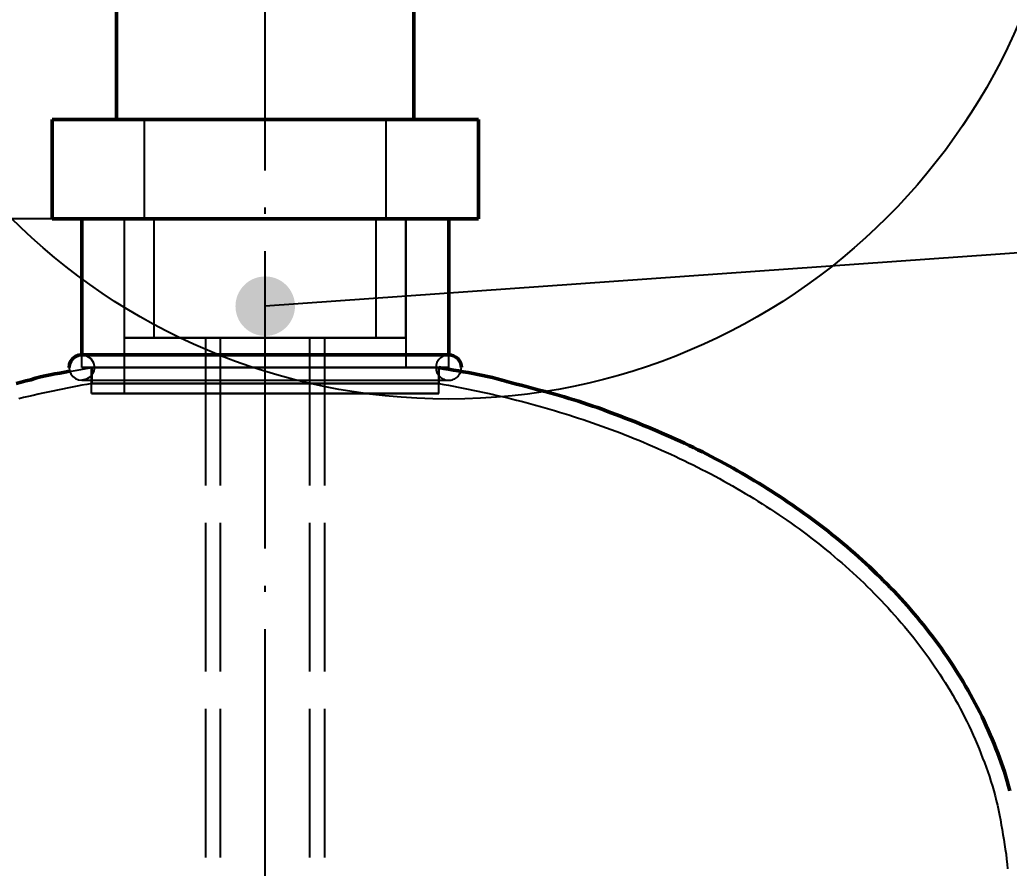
# Model space of a CAD drawing. Header units: millimetres. Extents: x 0 to 420, y 0 to 297.
# Drawn here: x 79.55 to 99.5, y 235.8 to 252.91 of the extents above; entities that cross this region are included whole.
import ezdxf

# ---------------------------------------------------------------- set-up
doc = ezdxf.new("R2010")
doc.units = ezdxf.units.MM
doc.linetypes.add('ISO02-TRAZOS', pattern=[3.75, 3, -0.75])
doc.linetypes.add('ISO04-TRAZO-PUNTO', pattern=[7.625, 6, -0.75, 0.125, -0.75])
for name, color, linetype, lineweight in [('01-VISIBLE', 7, 'CONTINUOUS', 50), ('02-OCULTA', 4, 'ISO02-TRAZOS', 25), ('03-EJE', 1, 'ISO04-TRAZO-PUNTO', 25), ('04-COTA', 3, 'CONTINUOUS', 25), ('08-FINA', 5, 'CONTINUOUS', 25)]:
    doc.layers.add(name, color=color, linetype=linetype, lineweight=lineweight)
doc.styles.add('ISO3098', font='isocpeur.ttf')
doc.dimstyles.new('FLAMA-ISO', dxfattribs={"dimtxt": 3.5, "dimasz": 3, "dimexe": 2, "dimexo": 1, "dimgap": 1, "dimtad": 1, "dimdec": 1, "dimtxsty": 'ISO3098', "dimcen": 2.5, "dimclrd": 3, "dimclre": 3, "dimclrt": 3, "dimazin": 3, "dimtfac": 1, "dimtmove": 0, "dimatfit": 3, "dimlwd": 25, "dimlwe": 25})

msp = doc.modelspace()

# ---------------------------------------------------------------- hatches: boundary and pattern name
at = {"layer": '08-FINA'}
h = msp.add_hatch(color=7, dxfattribs=at)
h.dxf.hatch_style = 1
edge = h.paths.add_edge_path()
edge.add_arc((84.5, 247.138), 0.6, 0, 360)

# ---------------------------------------------------------------- linework, layer by layer
at = {"layer": '01-VISIBLE'}
for p, q in [((81.5, 250.9), (81.5, 254.731)), ((87.5, 250.9), (87.5, 254.731)), ((80.2, 248.9), (80.2, 250.9)), ((88.8, 248.9), (88.8, 250.9)), ((80.8, 246.156), (80.8, 248.9)), ((88.2, 246.156), (88.2, 248.9))]:
    msp.add_line(p, q, dxfattribs=at)
for points in [[(80.2, 250.9), (80.3, 250.9), (80.4, 250.9), (80.5, 250.9), (80.6, 250.9), (80.7, 250.9), (80.8, 250.9), (80.9, 250.9), (81, 250.9), (81.1, 250.9), (81.2, 250.9), (81.3, 250.9), (81.4, 250.9), (81.5, 250.9), (81.6, 250.9), (81.7, 250.9), (81.8, 250.9), (81.9, 250.9), (82, 250.9), (82.1, 250.9), (82.2, 250.9), (82.3, 250.9), (82.4, 250.9), (82.5, 250.9), (82.6, 250.9), (82.7, 250.9), (82.8, 250.9), (82.9, 250.9), (83, 250.9), (83.1, 250.9), (83.2, 250.9), (83.3, 250.9), (83.4, 250.9), (83.5, 250.9), (83.6, 250.9), (83.7, 250.9), (83.8, 250.9), (83.9, 250.9), (84, 250.9), (84.1, 250.9), (84.2, 250.9), (84.3, 250.9), (84.4, 250.9), (84.5, 250.9), (84.6, 250.9), (84.7, 250.9), (84.8, 250.9), (84.9, 250.9), (85, 250.9), (85.1, 250.9), (85.2, 250.9), (85.3, 250.9), (85.4, 250.9), (85.5, 250.9), (85.6, 250.9), (85.7, 250.9), (85.8, 250.9), (85.9, 250.9), (86, 250.9), (86.1, 250.9), (86.2, 250.9), (86.3, 250.9), (86.4, 250.9), (86.5, 250.9), (86.6, 250.9), (86.7, 250.9), (86.8, 250.9), (86.9, 250.9), (87, 250.9), (87.1, 250.9), (87.2, 250.9), (87.3, 250.9), (87.4, 250.9), (87.5, 250.9), (87.6, 250.9), (87.7, 250.9), (87.8, 250.9), (87.9, 250.9), (88, 250.9), (88.1, 250.9), (88.2, 250.9), (88.3, 250.9), (88.4, 250.9), (88.5, 250.9), (88.6, 250.9), (88.7, 250.9), (88.8, 250.9)], [(80.2, 248.9), (80.3, 248.9), (80.4, 248.9), (80.5, 248.9), (80.6, 248.9), (80.7, 248.9), (80.8, 248.9), (80.9, 248.9), (81, 248.9), (81.1, 248.9), (81.2, 248.9), (81.3, 248.9), (81.4, 248.9), (81.5, 248.9), (81.6, 248.9), (81.7, 248.9), (81.8, 248.9), (81.9, 248.9), (82, 248.9), (82.1, 248.9), (82.2, 248.9), (82.3, 248.9), (82.4, 248.9), (82.5, 248.9), (82.6, 248.9), (82.7, 248.9), (82.8, 248.9), (82.9, 248.9), (83, 248.9), (83.1, 248.9), (83.2, 248.9), (83.3, 248.9), (83.4, 248.9), (83.5, 248.9), (83.6, 248.9), (83.7, 248.9), (83.8, 248.9), (83.9, 248.9), (84, 248.9), (84.1, 248.9), (84.2, 248.9), (84.3, 248.9), (84.4, 248.9), (84.5, 248.9), (84.6, 248.9), (84.7, 248.9), (84.8, 248.9), (84.9, 248.9), (85, 248.9), (85.1, 248.9), (85.2, 248.9), (85.3, 248.9), (85.4, 248.9), (85.5, 248.9), (85.6, 248.9), (85.7, 248.9), (85.8, 248.9), (85.9, 248.9), (86, 248.9), (86.1, 248.9), (86.2, 248.9), (86.3, 248.9), (86.4, 248.9), (86.5, 248.9), (86.6, 248.9), (86.7, 248.9), (86.8, 248.9), (86.9, 248.9), (87, 248.9), (87.1, 248.9), (87.2, 248.9), (87.3, 248.9), (87.4, 248.9), (87.5, 248.9), (87.6, 248.9), (87.7, 248.9), (87.8, 248.9), (87.9, 248.9), (88, 248.9), (88.1, 248.9), (88.2, 248.9), (88.3, 248.9), (88.4, 248.9), (88.5, 248.9), (88.6, 248.9), (88.7, 248.9), (88.8, 248.9)], [(80.8, 246.156), (80.734, 246.147), (80.672, 246.122), (80.619, 246.081), (80.578, 246.028), (80.553, 245.966), (80.544, 245.9)], [(80.8, 246.156), (80.8, 246.156), (80.8, 246.156), (80.8, 246.156), (80.8, 246.156), (80.8, 246.156), (80.8, 246.156)], [(88.2, 246.156), (88.1, 246.156), (88, 246.156), (87.9, 246.156), (87.8, 246.156), (87.7, 246.156), (87.6, 246.156), (87.5, 246.156), (87.4, 246.156), (87.3, 246.156), (87.2, 246.156), (87.1, 246.156), (87, 246.156), (86.9, 246.156), (86.8, 246.156), (86.7, 246.156), (86.6, 246.156), (86.5, 246.156), (86.4, 246.156), (86.3, 246.156), (86.2, 246.156), (86.1, 246.156), (86, 246.156), (85.9, 246.156), (85.8, 246.156), (85.7, 246.156), (85.6, 246.156), (85.5, 246.156), (85.4, 246.156), (85.3, 246.156), (85.2, 246.156), (85.1, 246.156), (85, 246.156), (84.9, 246.156), (84.8, 246.156), (84.7, 246.156), (84.6, 246.156), (84.5, 246.156), (84.4, 246.156), (84.3, 246.156), (84.2, 246.156), (84.1, 246.156), (84, 246.156), (83.9, 246.156), (83.8, 246.156), (83.7, 246.156), (83.6, 246.156), (83.5, 246.156), (83.4, 246.156), (83.3, 246.156), (83.2, 246.156), (83.1, 246.156), (83, 246.156), (82.9, 246.156), (82.8, 246.156), (82.7, 246.156), (82.6, 246.156), (82.5, 246.156), (82.4, 246.156), (82.3, 246.156), (82.2, 246.156), (82.1, 246.156), (82, 246.156), (81.9, 246.156), (81.8, 246.156), (81.7, 246.156), (81.6, 246.156), (81.5, 246.156), (81.4, 246.156), (81.3, 246.156), (81.2, 246.156), (81.1, 246.156), (81, 246.156), (80.9, 246.156), (80.8, 246.156)], [(88.2, 246.156), (88.2, 246.156), (88.2, 246.156), (88.2, 246.156), (88.2, 246.156), (88.2, 246.156), (88.2, 246.156)], [(99.52, 237.365), (99.493, 237.461), (99.465, 237.557), (99.436, 237.653), (99.406, 237.748), (99.374, 237.843), (99.341, 237.938), (99.308, 238.032), (99.273, 238.126), (99.237, 238.219), (99.2, 238.312), (99.162, 238.404), (99.123, 238.497), (99.082, 238.588), (99.041, 238.679), (98.999, 238.77), (98.956, 238.86), (98.911, 238.95), (98.866, 239.039), (98.82, 239.128), (98.773, 239.216), (98.725, 239.304), (98.675, 239.391), (98.625, 239.477), (98.575, 239.564), (98.523, 239.649), (98.47, 239.734), (98.417, 239.819), (98.362, 239.903), (98.307, 239.986), (98.251, 240.069), (98.194, 240.151), (98.136, 240.233), (98.077, 240.314), (98.018, 240.394), (97.958, 240.474), (97.897, 240.554), (97.836, 240.632), (97.773, 240.711), (97.71, 240.788), (97.646, 240.865), (97.582, 240.942), (97.517, 241.018), (97.451, 241.093), (97.384, 241.168), (97.317, 241.242), (97.249, 241.315), (97.181, 241.388), (97.112, 241.46), (97.042, 241.532), (96.972, 241.603), (96.901, 241.674), (96.829, 241.744), (96.757, 241.813), (96.684, 241.882), (96.611, 241.95), (96.537, 242.018), (96.463, 242.084), (96.388, 242.151), (96.313, 242.217), (96.237, 242.282), (96.16, 242.346), (96.083, 242.41), (96.006, 242.474), (95.928, 242.536), (95.85, 242.599), (95.771, 242.66), (95.692, 242.721), (95.612, 242.782), (95.532, 242.842), (95.451, 242.901), (95.37, 242.96), (95.289, 243.018), (95.207, 243.075), (95.125, 243.132), (95.042, 243.189), (94.959, 243.245), (94.876, 243.3), (94.792, 243.354), (94.708, 243.408), (94.624, 243.462), (94.539, 243.515), (94.453, 243.567), (94.368, 243.619), (94.282, 243.67), (94.196, 243.721), (94.109, 243.771), (94.022, 243.821), (93.935, 243.87), (93.848, 243.918), (93.76, 243.966), (93.672, 244.014), (93.583, 244.061), (93.495, 244.107), (93.406, 244.153), (93.317, 244.198), (93.227, 244.243), (93.137, 244.287), (93.047, 244.33), (92.957, 244.373), (92.866, 244.416), (92.775, 244.457), (92.684, 244.499), (92.593, 244.539), (92.501, 244.579), (92.409, 244.619), (92.317, 244.658), (92.225, 244.697), (92.132, 244.735), (92.04, 244.772), (91.947, 244.81), (91.854, 244.846), (91.761, 244.883), (91.667, 244.919), (91.574, 244.954), (91.48, 244.99), (91.386, 245.024), (91.292, 245.058), (91.198, 245.092), (91.104, 245.125), (91.009, 245.157), (90.914, 245.189), (90.819, 245.22), (90.724, 245.25), (90.628, 245.279), (90.532, 245.308), (90.436, 245.335), (90.34, 245.363), (90.243, 245.389), (90.147, 245.416), (90.05, 245.441), (89.953, 245.467), (89.857, 245.492), (89.76, 245.517), (89.663, 245.542), (89.566, 245.567), (89.469, 245.592), (89.372, 245.617), (89.276, 245.643), (89.179, 245.67), (89.083, 245.697), (88.986, 245.722), (88.888, 245.743), (88.79, 245.762), (88.692, 245.781), (88.594, 245.798), (88.495, 245.816), (88.396, 245.833), (88.298, 245.85), (88.199, 245.867), (88.101, 245.883), (88.002, 245.9)], [(79.48, 245.579), (79.577, 245.604), (79.674, 245.63), (79.771, 245.656), (79.868, 245.684), (79.965, 245.71), (80.062, 245.733), (80.161, 245.753), (80.259, 245.772), (80.358, 245.79), (80.457, 245.807), (80.555, 245.825)]]:
    msp.add_lwpolyline(points, dxfattribs=at)
msp.add_arc((88.2, 245.9), 0.256, 0, 90, dxfattribs=at)
at = {"layer": '02-OCULTA'}
for p, q in [((81.5, 250.9), (81.5, 262.107)), ((87.5, 250.9), (87.5, 262.107)), ((82.062, 248.9), (82.062, 250.9)), ((82.3, 250.9), (86.7, 250.9)), ((82.3, 250.9), (86.7, 250.9)), ((86.938, 248.9), (86.938, 250.9)), ((81.662, 245.376), (81.662, 248.9)), ((81.662, 246.5), (81.662, 248.9)), ((82.262, 246.5), (82.262, 248.9)), ((86.738, 246.5), (86.738, 248.9)), ((87.338, 248.9), (87.338, 245.376)), ((87.338, 246.5), (87.338, 248.9)), ((83.3, 176.02), (83.3, 246.5)), ((83.6, 176.02), (83.6, 246.5)), ((85.4, 176.02), (85.4, 246.5)), ((85.7, 176.02), (85.7, 246.5)), ((80.8, 245.9), (80.8, 246.156)), ((88.2, 245.9), (88.2, 246.156)), ((80.998, 245.376), (80.998, 245.9)), ((81, 245.9), (81, 245.576)), ((88, 245.9), (88, 245.576)), ((88.002, 245.376), (88.002, 245.9))]:
    msp.add_line(p, q, dxfattribs=at)
for points in [[(88.8, 250.9), (88.7, 250.9), (88.6, 250.9), (88.5, 250.9), (88.4, 250.9), (88.3, 250.9), (88.2, 250.9), (88.1, 250.9), (88, 250.9), (87.9, 250.9), (87.8, 250.9), (87.7, 250.9), (87.6, 250.9), (87.5, 250.9), (87.4, 250.9), (87.3, 250.9), (87.2, 250.9), (87.1, 250.9), (87, 250.9), (86.9, 250.9), (86.8, 250.9), (86.7, 250.9), (86.6, 250.9), (86.5, 250.9), (86.4, 250.9), (86.3, 250.9), (86.2, 250.9), (86.1, 250.9), (86, 250.9), (85.9, 250.9), (85.8, 250.9), (85.7, 250.9), (85.6, 250.9), (85.5, 250.9), (85.4, 250.9), (85.3, 250.9), (85.2, 250.9), (85.1, 250.9), (85, 250.9), (84.9, 250.9), (84.8, 250.9), (84.7, 250.9), (84.6, 250.9), (84.5, 250.9), (84.4, 250.9), (84.3, 250.9), (84.2, 250.9), (84.1, 250.9), (84, 250.9), (83.9, 250.9), (83.8, 250.9), (83.7, 250.9), (83.6, 250.9), (83.5, 250.9), (83.4, 250.9), (83.3, 250.9), (83.2, 250.9), (83.1, 250.9), (83, 250.9), (82.9, 250.9), (82.8, 250.9), (82.7, 250.9), (82.6, 250.9), (82.5, 250.9), (82.4, 250.9), (82.3, 250.9), (82.2, 250.9), (82.1, 250.9), (82, 250.9), (81.9, 250.9), (81.8, 250.9), (81.7, 250.9), (81.6, 250.9), (81.5, 250.9), (81.4, 250.9), (81.3, 250.9), (81.2, 250.9), (81.1, 250.9), (81, 250.9), (80.9, 250.9), (80.8, 250.9), (80.7, 250.9), (80.6, 250.9), (80.5, 250.9), (80.4, 250.9), (80.3, 250.9), (80.2, 250.9)], [(81.5, 250.9), (81.614, 250.9), (81.729, 250.9), (81.843, 250.9), (81.957, 250.9), (82.071, 250.9), (82.186, 250.9), (82.3, 250.9)], [(81.5, 250.9), (81.6, 250.9), (81.7, 250.9), (81.8, 250.9), (81.9, 250.9), (82, 250.9), (82.1, 250.9), (82.2, 250.9), (82.3, 250.9)], [(86.938, 250.9), (86.836, 250.9), (86.734, 250.9), (86.633, 250.9), (86.531, 250.9), (86.43, 250.9), (86.328, 250.9), (86.227, 250.9), (86.125, 250.9), (86.023, 250.9), (85.922, 250.9), (85.82, 250.9), (85.719, 250.9), (85.617, 250.9), (85.516, 250.9), (85.414, 250.9), (85.313, 250.9), (85.211, 250.9), (85.109, 250.9), (85.008, 250.9), (84.906, 250.9), (84.805, 250.9), (84.703, 250.9), (84.602, 250.9), (84.5, 250.9), (84.398, 250.9), (84.297, 250.9), (84.195, 250.9), (84.094, 250.9), (83.992, 250.9), (83.891, 250.9), (83.789, 250.9), (83.687, 250.9), (83.586, 250.9), (83.484, 250.9), (83.383, 250.9), (83.281, 250.9), (83.18, 250.9), (83.078, 250.9), (82.977, 250.9), (82.875, 250.9), (82.773, 250.9), (82.672, 250.9), (82.57, 250.9), (82.469, 250.9), (82.367, 250.9), (82.266, 250.9), (82.164, 250.9), (82.062, 250.9)], [(82.062, 250.9), (82.164, 250.9), (82.266, 250.9), (82.367, 250.9), (82.469, 250.9), (82.57, 250.9), (82.672, 250.9), (82.773, 250.9), (82.875, 250.9), (82.977, 250.9), (83.078, 250.9), (83.18, 250.9), (83.281, 250.9), (83.383, 250.9), (83.484, 250.9), (83.586, 250.9), (83.687, 250.9), (83.789, 250.9), (83.891, 250.9), (83.992, 250.9), (84.094, 250.9), (84.195, 250.9), (84.297, 250.9), (84.398, 250.9), (84.5, 250.9), (84.602, 250.9), (84.703, 250.9), (84.805, 250.9), (84.906, 250.9), (85.008, 250.9), (85.109, 250.9), (85.211, 250.9), (85.313, 250.9), (85.414, 250.9), (85.516, 250.9), (85.617, 250.9), (85.719, 250.9), (85.82, 250.9), (85.922, 250.9), (86.023, 250.9), (86.125, 250.9), (86.227, 250.9), (86.328, 250.9), (86.43, 250.9), (86.531, 250.9), (86.633, 250.9), (86.734, 250.9), (86.836, 250.9), (86.938, 250.9)], [(87.5, 250.9), (87.386, 250.9), (87.271, 250.9), (87.157, 250.9), (87.043, 250.9), (86.929, 250.9), (86.814, 250.9), (86.7, 250.9)], [(87.5, 250.9), (87.4, 250.9), (87.3, 250.9), (87.2, 250.9), (87.1, 250.9), (87, 250.9), (86.9, 250.9), (86.8, 250.9), (86.7, 250.9)], [(88.8, 248.9), (88.7, 248.9), (88.6, 248.9), (88.5, 248.9), (88.4, 248.9), (88.3, 248.9), (88.2, 248.9), (88.1, 248.9), (88, 248.9), (87.9, 248.9), (87.8, 248.9), (87.7, 248.9), (87.6, 248.9), (87.5, 248.9), (87.4, 248.9), (87.3, 248.9), (87.2, 248.9), (87.1, 248.9), (87, 248.9), (86.9, 248.9), (86.8, 248.9), (86.7, 248.9), (86.6, 248.9), (86.5, 248.9), (86.4, 248.9), (86.3, 248.9), (86.2, 248.9), (86.1, 248.9), (86, 248.9), (85.9, 248.9), (85.8, 248.9), (85.7, 248.9), (85.6, 248.9), (85.5, 248.9), (85.4, 248.9), (85.3, 248.9), (85.2, 248.9), (85.1, 248.9), (85, 248.9), (84.9, 248.9), (84.8, 248.9), (84.7, 248.9), (84.6, 248.9), (84.5, 248.9), (84.4, 248.9), (84.3, 248.9), (84.2, 248.9), (84.1, 248.9), (84, 248.9), (83.9, 248.9), (83.8, 248.9), (83.7, 248.9), (83.6, 248.9), (83.5, 248.9), (83.4, 248.9), (83.3, 248.9), (83.2, 248.9), (83.1, 248.9), (83, 248.9), (82.9, 248.9), (82.8, 248.9), (82.7, 248.9), (82.6, 248.9), (82.5, 248.9), (82.4, 248.9), (82.3, 248.9), (82.2, 248.9), (82.1, 248.9), (82, 248.9), (81.9, 248.9), (81.8, 248.9), (81.7, 248.9), (81.6, 248.9), (81.5, 248.9), (81.4, 248.9), (81.3, 248.9), (81.2, 248.9), (81.1, 248.9), (81, 248.9), (80.9, 248.9), (80.8, 248.9), (80.7, 248.9), (80.6, 248.9), (80.5, 248.9), (80.4, 248.9), (80.3, 248.9), (80.2, 248.9)], [(88.2, 248.9), (88.1, 248.9), (88, 248.9), (87.9, 248.9), (87.8, 248.9), (87.7, 248.9), (87.6, 248.9), (87.5, 248.9), (87.4, 248.9), (87.3, 248.9), (87.2, 248.9), (87.1, 248.9), (87, 248.9), (86.9, 248.9), (86.8, 248.9), (86.7, 248.9), (86.6, 248.9), (86.5, 248.9), (86.4, 248.9), (86.3, 248.9), (86.2, 248.9), (86.1, 248.9), (86, 248.9), (85.9, 248.9), (85.8, 248.9), (85.7, 248.9), (85.6, 248.9), (85.5, 248.9), (85.4, 248.9), (85.3, 248.9), (85.2, 248.9), (85.1, 248.9), (85, 248.9), (84.9, 248.9), (84.8, 248.9), (84.7, 248.9), (84.6, 248.9), (84.5, 248.9), (84.4, 248.9), (84.3, 248.9), (84.2, 248.9), (84.1, 248.9), (84, 248.9), (83.9, 248.9), (83.8, 248.9), (83.7, 248.9), (83.6, 248.9), (83.5, 248.9), (83.4, 248.9), (83.3, 248.9), (83.2, 248.9), (83.1, 248.9), (83, 248.9), (82.9, 248.9), (82.8, 248.9), (82.7, 248.9), (82.6, 248.9), (82.5, 248.9), (82.4, 248.9), (82.3, 248.9), (82.2, 248.9), (82.1, 248.9), (82, 248.9), (81.9, 248.9), (81.8, 248.9), (81.7, 248.9), (81.6, 248.9), (81.5, 248.9), (81.4, 248.9), (81.3, 248.9), (81.2, 248.9), (81.1, 248.9), (81, 248.9), (80.9, 248.9), (80.8, 248.9)], [(80.8, 248.9), (80.9, 248.9), (81, 248.9), (81.1, 248.9), (81.2, 248.9), (81.3, 248.9), (81.4, 248.9), (81.5, 248.9), (81.6, 248.9), (81.7, 248.9), (81.8, 248.9), (81.9, 248.9), (82, 248.9), (82.1, 248.9), (82.2, 248.9), (82.3, 248.9), (82.4, 248.9), (82.5, 248.9), (82.6, 248.9), (82.7, 248.9), (82.8, 248.9), (82.9, 248.9), (83, 248.9), (83.1, 248.9), (83.2, 248.9), (83.3, 248.9), (83.4, 248.9), (83.5, 248.9), (83.6, 248.9), (83.7, 248.9), (83.8, 248.9), (83.9, 248.9), (84, 248.9), (84.1, 248.9), (84.2, 248.9), (84.3, 248.9), (84.4, 248.9), (84.5, 248.9), (84.6, 248.9), (84.7, 248.9), (84.8, 248.9), (84.9, 248.9), (85, 248.9), (85.1, 248.9), (85.2, 248.9), (85.3, 248.9), (85.4, 248.9), (85.5, 248.9), (85.6, 248.9), (85.7, 248.9), (85.8, 248.9), (85.9, 248.9), (86, 248.9), (86.1, 248.9), (86.2, 248.9), (86.3, 248.9), (86.4, 248.9), (86.5, 248.9), (86.6, 248.9), (86.7, 248.9), (86.8, 248.9), (86.9, 248.9), (87, 248.9), (87.1, 248.9), (87.2, 248.9), (87.3, 248.9), (87.4, 248.9), (87.5, 248.9), (87.6, 248.9), (87.7, 248.9), (87.8, 248.9), (87.9, 248.9), (88, 248.9), (88.1, 248.9), (88.2, 248.9)], [(87.338, 248.9), (87.236, 248.9), (87.135, 248.9), (87.034, 248.9), (86.932, 248.9), (86.831, 248.9), (86.73, 248.9), (86.628, 248.9), (86.527, 248.9), (86.426, 248.9), (86.324, 248.9), (86.223, 248.9), (86.121, 248.9), (86.02, 248.9), (85.919, 248.9), (85.817, 248.9), (85.716, 248.9), (85.615, 248.9), (85.513, 248.9), (85.412, 248.9), (85.311, 248.9), (85.209, 248.9), (85.108, 248.9), (85.007, 248.9), (84.905, 248.9), (84.804, 248.9), (84.703, 248.9), (84.601, 248.9), (84.5, 248.9), (84.399, 248.9), (84.297, 248.9), (84.196, 248.9), (84.095, 248.9), (83.993, 248.9), (83.892, 248.9), (83.791, 248.9), (83.689, 248.9), (83.588, 248.9), (83.487, 248.9), (83.385, 248.9), (83.284, 248.9), (83.183, 248.9), (83.081, 248.9), (82.98, 248.9), (82.879, 248.9), (82.777, 248.9), (82.676, 248.9), (82.574, 248.9), (82.473, 248.9), (82.372, 248.9), (82.27, 248.9), (82.169, 248.9), (82.068, 248.9), (81.966, 248.9), (81.865, 248.9), (81.764, 248.9), (81.662, 248.9)], [(81.662, 248.9), (81.764, 248.9), (81.865, 248.9), (81.966, 248.9), (82.068, 248.9), (82.169, 248.9), (82.27, 248.9), (82.372, 248.9), (82.473, 248.9), (82.574, 248.9), (82.676, 248.9), (82.777, 248.9), (82.879, 248.9), (82.98, 248.9), (83.081, 248.9), (83.183, 248.9), (83.284, 248.9), (83.385, 248.9), (83.487, 248.9), (83.588, 248.9), (83.689, 248.9), (83.791, 248.9), (83.892, 248.9), (83.993, 248.9), (84.095, 248.9), (84.196, 248.9), (84.297, 248.9), (84.399, 248.9), (84.5, 248.9), (84.601, 248.9), (84.703, 248.9), (84.804, 248.9), (84.905, 248.9), (85.007, 248.9), (85.108, 248.9), (85.209, 248.9), (85.311, 248.9), (85.412, 248.9), (85.513, 248.9), (85.615, 248.9), (85.716, 248.9), (85.817, 248.9), (85.919, 248.9), (86.02, 248.9), (86.121, 248.9), (86.223, 248.9), (86.324, 248.9), (86.426, 248.9), (86.527, 248.9), (86.628, 248.9), (86.73, 248.9), (86.831, 248.9), (86.932, 248.9), (87.034, 248.9), (87.135, 248.9), (87.236, 248.9), (87.338, 248.9)], [(87.338, 248.9), (87.236, 248.9), (87.135, 248.9), (87.034, 248.9), (86.932, 248.9), (86.831, 248.9), (86.73, 248.9), (86.628, 248.9), (86.527, 248.9), (86.426, 248.9), (86.324, 248.9), (86.223, 248.9), (86.121, 248.9), (86.02, 248.9), (85.919, 248.9), (85.817, 248.9), (85.716, 248.9), (85.615, 248.9), (85.513, 248.9), (85.412, 248.9), (85.311, 248.9), (85.209, 248.9), (85.108, 248.9), (85.007, 248.9), (84.905, 248.9), (84.804, 248.9), (84.703, 248.9), (84.601, 248.9), (84.5, 248.9), (84.399, 248.9), (84.297, 248.9), (84.196, 248.9), (84.095, 248.9), (83.993, 248.9), (83.892, 248.9), (83.791, 248.9), (83.689, 248.9), (83.588, 248.9), (83.487, 248.9), (83.385, 248.9), (83.284, 248.9), (83.183, 248.9), (83.081, 248.9), (82.98, 248.9), (82.879, 248.9), (82.777, 248.9), (82.676, 248.9), (82.574, 248.9), (82.473, 248.9), (82.372, 248.9), (82.27, 248.9), (82.169, 248.9), (82.068, 248.9), (81.966, 248.9), (81.865, 248.9), (81.764, 248.9), (81.662, 248.9)], [(81.662, 248.9), (81.764, 248.9), (81.865, 248.9), (81.966, 248.9), (82.068, 248.9), (82.169, 248.9), (82.27, 248.9), (82.372, 248.9), (82.473, 248.9), (82.574, 248.9), (82.676, 248.9), (82.777, 248.9), (82.879, 248.9), (82.98, 248.9), (83.081, 248.9), (83.183, 248.9), (83.284, 248.9), (83.385, 248.9), (83.487, 248.9), (83.588, 248.9), (83.689, 248.9), (83.791, 248.9), (83.892, 248.9), (83.993, 248.9), (84.095, 248.9), (84.196, 248.9), (84.297, 248.9), (84.399, 248.9), (84.5, 248.9), (84.601, 248.9), (84.703, 248.9), (84.804, 248.9), (84.905, 248.9), (85.007, 248.9), (85.108, 248.9), (85.209, 248.9), (85.311, 248.9), (85.412, 248.9), (85.513, 248.9), (85.615, 248.9), (85.716, 248.9), (85.817, 248.9), (85.919, 248.9), (86.02, 248.9), (86.121, 248.9), (86.223, 248.9), (86.324, 248.9), (86.426, 248.9), (86.527, 248.9), (86.628, 248.9), (86.73, 248.9), (86.831, 248.9), (86.932, 248.9), (87.034, 248.9), (87.135, 248.9), (87.236, 248.9), (87.338, 248.9)], [(86.938, 248.9), (86.836, 248.9), (86.734, 248.9), (86.633, 248.9), (86.531, 248.9), (86.43, 248.9), (86.328, 248.9), (86.227, 248.9), (86.125, 248.9), (86.023, 248.9), (85.922, 248.9), (85.82, 248.9), (85.719, 248.9), (85.617, 248.9), (85.516, 248.9), (85.414, 248.9), (85.313, 248.9), (85.211, 248.9), (85.109, 248.9), (85.008, 248.9), (84.906, 248.9), (84.805, 248.9), (84.703, 248.9), (84.602, 248.9), (84.5, 248.9), (84.398, 248.9), (84.297, 248.9), (84.195, 248.9), (84.094, 248.9), (83.992, 248.9), (83.891, 248.9), (83.789, 248.9), (83.687, 248.9), (83.586, 248.9), (83.484, 248.9), (83.383, 248.9), (83.281, 248.9), (83.18, 248.9), (83.078, 248.9), (82.977, 248.9), (82.875, 248.9), (82.773, 248.9), (82.672, 248.9), (82.57, 248.9), (82.469, 248.9), (82.367, 248.9), (82.266, 248.9), (82.164, 248.9), (82.062, 248.9)], [(82.062, 248.9), (82.164, 248.9), (82.266, 248.9), (82.367, 248.9), (82.469, 248.9), (82.57, 248.9), (82.672, 248.9), (82.773, 248.9), (82.875, 248.9), (82.977, 248.9), (83.078, 248.9), (83.18, 248.9), (83.281, 248.9), (83.383, 248.9), (83.484, 248.9), (83.586, 248.9), (83.687, 248.9), (83.789, 248.9), (83.891, 248.9), (83.992, 248.9), (84.094, 248.9), (84.195, 248.9), (84.297, 248.9), (84.398, 248.9), (84.5, 248.9), (84.602, 248.9), (84.703, 248.9), (84.805, 248.9), (84.906, 248.9), (85.008, 248.9), (85.109, 248.9), (85.211, 248.9), (85.313, 248.9), (85.414, 248.9), (85.516, 248.9), (85.617, 248.9), (85.719, 248.9), (85.82, 248.9), (85.922, 248.9), (86.023, 248.9), (86.125, 248.9), (86.227, 248.9), (86.328, 248.9), (86.43, 248.9), (86.531, 248.9), (86.633, 248.9), (86.734, 248.9), (86.836, 248.9), (86.938, 248.9)], [(86.738, 248.9), (86.636, 248.9), (86.534, 248.9), (86.432, 248.9), (86.331, 248.9), (86.229, 248.9), (86.127, 248.9), (86.026, 248.9), (85.924, 248.9), (85.822, 248.9), (85.721, 248.9), (85.619, 248.9), (85.517, 248.9), (85.415, 248.9), (85.314, 248.9), (85.212, 248.9), (85.11, 248.9), (85.009, 248.9), (84.907, 248.9), (84.805, 248.9), (84.703, 248.9), (84.602, 248.9), (84.5, 248.9), (84.398, 248.9), (84.297, 248.9), (84.195, 248.9), (84.093, 248.9), (83.991, 248.9), (83.89, 248.9), (83.788, 248.9), (83.686, 248.9), (83.585, 248.9), (83.483, 248.9), (83.381, 248.9), (83.279, 248.9), (83.178, 248.9), (83.076, 248.9), (82.974, 248.9), (82.873, 248.9), (82.771, 248.9), (82.669, 248.9), (82.568, 248.9), (82.466, 248.9), (82.364, 248.9), (82.262, 248.9)], [(82.262, 248.9), (82.364, 248.9), (82.466, 248.9), (82.568, 248.9), (82.669, 248.9), (82.771, 248.9), (82.873, 248.9), (82.974, 248.9), (83.076, 248.9), (83.178, 248.9), (83.279, 248.9), (83.381, 248.9), (83.483, 248.9), (83.585, 248.9), (83.686, 248.9), (83.788, 248.9), (83.89, 248.9), (83.991, 248.9), (84.093, 248.9), (84.195, 248.9), (84.297, 248.9), (84.398, 248.9), (84.5, 248.9), (84.602, 248.9), (84.703, 248.9), (84.805, 248.9), (84.907, 248.9), (85.009, 248.9), (85.11, 248.9), (85.212, 248.9), (85.314, 248.9), (85.415, 248.9), (85.517, 248.9), (85.619, 248.9), (85.721, 248.9), (85.822, 248.9), (85.924, 248.9), (86.026, 248.9), (86.127, 248.9), (86.229, 248.9), (86.331, 248.9), (86.432, 248.9), (86.534, 248.9), (86.636, 248.9), (86.738, 248.9)], [(87.338, 246.5), (87.236, 246.5), (87.135, 246.5), (87.034, 246.5), (86.932, 246.5), (86.831, 246.5), (86.73, 246.5), (86.628, 246.5), (86.527, 246.5), (86.426, 246.5), (86.324, 246.5), (86.223, 246.5), (86.121, 246.5), (86.02, 246.5), (85.919, 246.5), (85.817, 246.5), (85.716, 246.5), (85.615, 246.5), (85.513, 246.5), (85.412, 246.5), (85.311, 246.5), (85.209, 246.5), (85.108, 246.5), (85.007, 246.5), (84.905, 246.5), (84.804, 246.5), (84.703, 246.5), (84.601, 246.5), (84.5, 246.5), (84.399, 246.5), (84.297, 246.5), (84.196, 246.5), (84.095, 246.5), (83.993, 246.5), (83.892, 246.5), (83.791, 246.5), (83.689, 246.5), (83.588, 246.5), (83.487, 246.5), (83.385, 246.5), (83.284, 246.5), (83.183, 246.5), (83.081, 246.5), (82.98, 246.5), (82.879, 246.5), (82.777, 246.5), (82.676, 246.5), (82.574, 246.5), (82.473, 246.5), (82.372, 246.5), (82.27, 246.5), (82.169, 246.5), (82.068, 246.5), (81.966, 246.5), (81.865, 246.5), (81.764, 246.5), (81.662, 246.5)], [(81.662, 246.5), (81.764, 246.5), (81.865, 246.5), (81.966, 246.5), (82.068, 246.5), (82.169, 246.5), (82.27, 246.5), (82.372, 246.5), (82.473, 246.5), (82.574, 246.5), (82.676, 246.5), (82.777, 246.5), (82.879, 246.5), (82.98, 246.5), (83.081, 246.5), (83.183, 246.5), (83.284, 246.5), (83.385, 246.5), (83.487, 246.5), (83.588, 246.5), (83.689, 246.5), (83.791, 246.5), (83.892, 246.5), (83.993, 246.5), (84.095, 246.5), (84.196, 246.5), (84.297, 246.5), (84.399, 246.5), (84.5, 246.5), (84.601, 246.5), (84.703, 246.5), (84.804, 246.5), (84.905, 246.5), (85.007, 246.5), (85.108, 246.5), (85.209, 246.5), (85.311, 246.5), (85.412, 246.5), (85.513, 246.5), (85.615, 246.5), (85.716, 246.5), (85.817, 246.5), (85.919, 246.5), (86.02, 246.5), (86.121, 246.5), (86.223, 246.5), (86.324, 246.5), (86.426, 246.5), (86.527, 246.5), (86.628, 246.5), (86.73, 246.5), (86.831, 246.5), (86.932, 246.5), (87.034, 246.5), (87.135, 246.5), (87.236, 246.5), (87.338, 246.5)], [(86.738, 246.5), (86.636, 246.5), (86.534, 246.5), (86.432, 246.5), (86.331, 246.5), (86.229, 246.5), (86.127, 246.5), (86.026, 246.5), (85.924, 246.5), (85.822, 246.5), (85.721, 246.5), (85.619, 246.5), (85.517, 246.5), (85.415, 246.5), (85.314, 246.5), (85.212, 246.5), (85.11, 246.5), (85.009, 246.5), (84.907, 246.5), (84.805, 246.5), (84.703, 246.5), (84.602, 246.5), (84.5, 246.5), (84.398, 246.5), (84.297, 246.5), (84.195, 246.5), (84.093, 246.5), (83.991, 246.5), (83.89, 246.5), (83.788, 246.5), (83.686, 246.5), (83.585, 246.5), (83.483, 246.5), (83.381, 246.5), (83.279, 246.5), (83.178, 246.5), (83.076, 246.5), (82.974, 246.5), (82.873, 246.5), (82.771, 246.5), (82.669, 246.5), (82.568, 246.5), (82.466, 246.5), (82.364, 246.5), (82.262, 246.5)], [(82.262, 246.5), (82.364, 246.5), (82.466, 246.5), (82.568, 246.5), (82.669, 246.5), (82.771, 246.5), (82.873, 246.5), (82.974, 246.5), (83.076, 246.5), (83.178, 246.5), (83.279, 246.5), (83.381, 246.5), (83.483, 246.5), (83.585, 246.5), (83.686, 246.5), (83.788, 246.5), (83.89, 246.5), (83.991, 246.5), (84.093, 246.5), (84.195, 246.5), (84.297, 246.5), (84.398, 246.5), (84.5, 246.5), (84.602, 246.5), (84.703, 246.5), (84.805, 246.5), (84.907, 246.5), (85.009, 246.5), (85.11, 246.5), (85.212, 246.5), (85.314, 246.5), (85.415, 246.5), (85.517, 246.5), (85.619, 246.5), (85.721, 246.5), (85.822, 246.5), (85.924, 246.5), (86.026, 246.5), (86.127, 246.5), (86.229, 246.5), (86.331, 246.5), (86.432, 246.5), (86.534, 246.5), (86.636, 246.5), (86.738, 246.5)], [(85.7, 246.5), (85.6, 246.5), (85.5, 246.5), (85.4, 246.5), (85.3, 246.5), (85.2, 246.5), (85.1, 246.5), (85, 246.5), (84.9, 246.5), (84.8, 246.5), (84.7, 246.5), (84.6, 246.5), (84.5, 246.5), (84.4, 246.5), (84.3, 246.5), (84.2, 246.5), (84.1, 246.5), (84, 246.5), (83.9, 246.5), (83.8, 246.5), (83.7, 246.5), (83.6, 246.5), (83.5, 246.5), (83.4, 246.5), (83.3, 246.5)], [(83.3, 246.5), (83.4, 246.5), (83.5, 246.5), (83.6, 246.5), (83.7, 246.5), (83.8, 246.5), (83.9, 246.5), (84, 246.5), (84.1, 246.5), (84.2, 246.5), (84.3, 246.5), (84.4, 246.5), (84.5, 246.5), (84.6, 246.5), (84.7, 246.5), (84.8, 246.5), (84.9, 246.5), (85, 246.5), (85.1, 246.5), (85.2, 246.5), (85.3, 246.5), (85.4, 246.5), (85.5, 246.5), (85.6, 246.5), (85.7, 246.5)], [(85.4, 246.5), (85.3, 246.5), (85.2, 246.5), (85.1, 246.5), (85, 246.5), (84.9, 246.5), (84.8, 246.5), (84.7, 246.5), (84.6, 246.5), (84.5, 246.5), (84.4, 246.5), (84.3, 246.5), (84.2, 246.5), (84.1, 246.5), (84, 246.5), (83.9, 246.5), (83.8, 246.5), (83.7, 246.5), (83.6, 246.5)], [(83.6, 246.5), (83.7, 246.5), (83.8, 246.5), (83.9, 246.5), (84, 246.5), (84.1, 246.5), (84.2, 246.5), (84.3, 246.5), (84.4, 246.5), (84.5, 246.5), (84.6, 246.5), (84.7, 246.5), (84.8, 246.5), (84.9, 246.5), (85, 246.5), (85.1, 246.5), (85.2, 246.5), (85.3, 246.5), (85.4, 246.5)], [(88.2, 246.156), (88.1, 246.156), (88, 246.156), (87.9, 246.156), (87.8, 246.156), (87.7, 246.156), (87.6, 246.156), (87.5, 246.156), (87.4, 246.156), (87.3, 246.156), (87.2, 246.156), (87.1, 246.156), (87, 246.156), (86.9, 246.156), (86.8, 246.156), (86.7, 246.156), (86.6, 246.156), (86.5, 246.156), (86.4, 246.156), (86.3, 246.156), (86.2, 246.156), (86.1, 246.156), (86, 246.156), (85.9, 246.156), (85.8, 246.156), (85.7, 246.156), (85.6, 246.156), (85.5, 246.156), (85.4, 246.156), (85.3, 246.156), (85.2, 246.156), (85.1, 246.156), (85, 246.156), (84.9, 246.156), (84.8, 246.156), (84.7, 246.156), (84.6, 246.156), (84.5, 246.156), (84.4, 246.156), (84.3, 246.156), (84.2, 246.156), (84.1, 246.156), (84, 246.156), (83.9, 246.156), (83.8, 246.156), (83.7, 246.156), (83.6, 246.156), (83.5, 246.156), (83.4, 246.156), (83.3, 246.156), (83.2, 246.156), (83.1, 246.156), (83, 246.156), (82.9, 246.156), (82.8, 246.156), (82.7, 246.156), (82.6, 246.156), (82.5, 246.156), (82.4, 246.156), (82.3, 246.156), (82.2, 246.156), (82.1, 246.156), (82, 246.156), (81.9, 246.156), (81.8, 246.156), (81.7, 246.156), (81.6, 246.156), (81.5, 246.156), (81.4, 246.156), (81.3, 246.156), (81.2, 246.156), (81.1, 246.156), (81, 246.156), (80.9, 246.156), (80.8, 246.156)], [(80.8, 246.156), (80.898, 246.137), (80.981, 246.081), (81.037, 245.998), (81.056, 245.9), (81.037, 245.802), (80.981, 245.719), (80.898, 245.664), (80.8, 245.644)], [(80.544, 245.9), (80.553, 245.834), (80.578, 245.772), (80.619, 245.719), (80.672, 245.678), (80.734, 245.653), (80.8, 245.644)], [(80.555, 245.825), (80.629, 245.837), (80.704, 245.85), (80.778, 245.863), (80.852, 245.875), (80.926, 245.888), (81, 245.9)], [(88.2, 245.9), (88.1, 245.9), (88, 245.9), (87.9, 245.9), (87.8, 245.9), (87.7, 245.9), (87.6, 245.9), (87.5, 245.9), (87.4, 245.9), (87.3, 245.9), (87.2, 245.9), (87.1, 245.9), (87, 245.9), (86.9, 245.9), (86.8, 245.9), (86.7, 245.9), (86.6, 245.9), (86.5, 245.9), (86.4, 245.9), (86.3, 245.9), (86.2, 245.9), (86.1, 245.9), (86, 245.9), (85.9, 245.9), (85.8, 245.9), (85.7, 245.9), (85.6, 245.9), (85.5, 245.9), (85.4, 245.9), (85.3, 245.9), (85.2, 245.9), (85.1, 245.9), (85, 245.9), (84.9, 245.9), (84.8, 245.9), (84.7, 245.9), (84.6, 245.9), (84.5, 245.9), (84.4, 245.9), (84.3, 245.9), (84.2, 245.9), (84.1, 245.9), (84, 245.9), (83.9, 245.9), (83.8, 245.9), (83.7, 245.9), (83.6, 245.9), (83.5, 245.9), (83.4, 245.9), (83.3, 245.9), (83.2, 245.9), (83.1, 245.9), (83, 245.9), (82.9, 245.9), (82.8, 245.9), (82.7, 245.9), (82.6, 245.9), (82.5, 245.9), (82.4, 245.9), (82.3, 245.9), (82.2, 245.9), (82.1, 245.9), (82, 245.9), (81.9, 245.9), (81.8, 245.9), (81.7, 245.9), (81.6, 245.9), (81.5, 245.9), (81.4, 245.9), (81.3, 245.9), (81.2, 245.9), (81.1, 245.9), (81, 245.9), (80.9, 245.9), (80.8, 245.9)], [(80.8, 245.9), (80.9, 245.9), (81, 245.9), (81.1, 245.9), (81.2, 245.9), (81.3, 245.9), (81.4, 245.9), (81.5, 245.9), (81.6, 245.9), (81.7, 245.9), (81.8, 245.9), (81.9, 245.9), (82, 245.9), (82.1, 245.9), (82.2, 245.9), (82.3, 245.9), (82.4, 245.9), (82.5, 245.9), (82.6, 245.9), (82.7, 245.9), (82.8, 245.9), (82.9, 245.9), (83, 245.9), (83.1, 245.9), (83.2, 245.9), (83.3, 245.9), (83.4, 245.9), (83.5, 245.9), (83.6, 245.9), (83.7, 245.9), (83.8, 245.9), (83.9, 245.9), (84, 245.9), (84.1, 245.9), (84.2, 245.9), (84.3, 245.9), (84.4, 245.9), (84.5, 245.9), (84.6, 245.9), (84.7, 245.9), (84.8, 245.9), (84.9, 245.9), (85, 245.9), (85.1, 245.9), (85.2, 245.9), (85.3, 245.9), (85.4, 245.9), (85.5, 245.9), (85.6, 245.9), (85.7, 245.9), (85.8, 245.9), (85.9, 245.9), (86, 245.9), (86.1, 245.9), (86.2, 245.9), (86.3, 245.9), (86.4, 245.9), (86.5, 245.9), (86.6, 245.9), (86.7, 245.9), (86.8, 245.9), (86.9, 245.9), (87, 245.9), (87.1, 245.9), (87.2, 245.9), (87.3, 245.9), (87.4, 245.9), (87.5, 245.9), (87.6, 245.9), (87.7, 245.9), (87.8, 245.9), (87.9, 245.9), (88, 245.9), (88.1, 245.9), (88.2, 245.9)], [(88.002, 245.9), (87.902, 245.9), (87.802, 245.9), (87.702, 245.9), (87.602, 245.9), (87.502, 245.9), (87.402, 245.9), (87.302, 245.9), (87.202, 245.9), (87.101, 245.9), (87.001, 245.9), (86.901, 245.9), (86.801, 245.9), (86.701, 245.9), (86.601, 245.9), (86.501, 245.9), (86.401, 245.9), (86.301, 245.9), (86.201, 245.9), (86.101, 245.9), (86.001, 245.9), (85.901, 245.9), (85.801, 245.9), (85.701, 245.9), (85.601, 245.9), (85.501, 245.9), (85.401, 245.9), (85.3, 245.9), (85.2, 245.9), (85.1, 245.9), (85, 245.9), (84.9, 245.9), (84.8, 245.9), (84.7, 245.9), (84.6, 245.9), (84.5, 245.9), (84.4, 245.9), (84.3, 245.9), (84.2, 245.9), (84.1, 245.9), (84, 245.9), (83.9, 245.9), (83.8, 245.9), (83.7, 245.9), (83.599, 245.9), (83.499, 245.9), (83.399, 245.9), (83.299, 245.9), (83.199, 245.9), (83.099, 245.9), (82.999, 245.9), (82.899, 245.9), (82.799, 245.9), (82.699, 245.9), (82.599, 245.9), (82.499, 245.9), (82.399, 245.9), (82.299, 245.9), (82.199, 245.9), (82.099, 245.9), (81.999, 245.9), (81.899, 245.9), (81.798, 245.9), (81.698, 245.9), (81.598, 245.9), (81.498, 245.9), (81.398, 245.9), (81.298, 245.9), (81.198, 245.9), (81.098, 245.9), (80.998, 245.9)], [(80.998, 245.9), (81.098, 245.9), (81.198, 245.9), (81.298, 245.9), (81.398, 245.9), (81.498, 245.9), (81.598, 245.9), (81.698, 245.9), (81.798, 245.9), (81.899, 245.9), (81.999, 245.9), (82.099, 245.9), (82.199, 245.9), (82.299, 245.9), (82.399, 245.9), (82.499, 245.9), (82.599, 245.9), (82.699, 245.9), (82.799, 245.9), (82.899, 245.9), (82.999, 245.9), (83.099, 245.9), (83.199, 245.9), (83.299, 245.9), (83.399, 245.9), (83.499, 245.9), (83.599, 245.9), (83.7, 245.9), (83.8, 245.9), (83.9, 245.9), (84, 245.9), (84.1, 245.9), (84.2, 245.9), (84.3, 245.9), (84.4, 245.9), (84.5, 245.9), (84.6, 245.9), (84.7, 245.9), (84.8, 245.9), (84.9, 245.9), (85, 245.9), (85.1, 245.9), (85.2, 245.9), (85.3, 245.9), (85.401, 245.9), (85.501, 245.9), (85.601, 245.9), (85.701, 245.9), (85.801, 245.9), (85.901, 245.9), (86.001, 245.9), (86.101, 245.9), (86.201, 245.9), (86.301, 245.9), (86.401, 245.9), (86.501, 245.9), (86.601, 245.9), (86.701, 245.9), (86.801, 245.9), (86.901, 245.9), (87.001, 245.9), (87.101, 245.9), (87.202, 245.9), (87.302, 245.9), (87.402, 245.9), (87.502, 245.9), (87.602, 245.9), (87.702, 245.9), (87.802, 245.9), (87.902, 245.9), (88.002, 245.9)], [(88, 245.9), (87.9, 245.9), (87.8, 245.9), (87.7, 245.9), (87.6, 245.9), (87.5, 245.9), (87.4, 245.9), (87.3, 245.9), (87.2, 245.9), (87.1, 245.9), (87, 245.9), (86.9, 245.9), (86.8, 245.9), (86.7, 245.9), (86.6, 245.9), (86.5, 245.9), (86.4, 245.9), (86.3, 245.9), (86.2, 245.9), (86.1, 245.9), (86, 245.9), (85.9, 245.9), (85.8, 245.9), (85.7, 245.9), (85.6, 245.9), (85.5, 245.9), (85.4, 245.9), (85.3, 245.9), (85.2, 245.9), (85.1, 245.9), (85, 245.9), (84.9, 245.9), (84.8, 245.9), (84.7, 245.9), (84.6, 245.9), (84.5, 245.9), (84.4, 245.9), (84.3, 245.9), (84.2, 245.9), (84.1, 245.9), (84, 245.9), (83.9, 245.9), (83.8, 245.9), (83.7, 245.9), (83.6, 245.9), (83.5, 245.9), (83.4, 245.9), (83.3, 245.9), (83.2, 245.9), (83.1, 245.9), (83, 245.9), (82.9, 245.9), (82.8, 245.9), (82.7, 245.9), (82.6, 245.9), (82.5, 245.9), (82.4, 245.9), (82.3, 245.9), (82.2, 245.9), (82.1, 245.9), (82, 245.9), (81.9, 245.9), (81.8, 245.9), (81.7, 245.9), (81.6, 245.9), (81.5, 245.9), (81.4, 245.9), (81.3, 245.9), (81.2, 245.9), (81.1, 245.9), (81, 245.9)], [(81, 245.9), (81.1, 245.9), (81.2, 245.9), (81.3, 245.9), (81.4, 245.9), (81.5, 245.9), (81.6, 245.9), (81.7, 245.9), (81.8, 245.9), (81.9, 245.9), (82, 245.9), (82.1, 245.9), (82.2, 245.9), (82.3, 245.9), (82.4, 245.9), (82.5, 245.9), (82.6, 245.9), (82.7, 245.9), (82.8, 245.9), (82.9, 245.9), (83, 245.9), (83.1, 245.9), (83.2, 245.9), (83.3, 245.9), (83.4, 245.9), (83.5, 245.9), (83.6, 245.9), (83.7, 245.9), (83.8, 245.9), (83.9, 245.9), (84, 245.9), (84.1, 245.9), (84.2, 245.9), (84.3, 245.9), (84.4, 245.9), (84.5, 245.9), (84.6, 245.9), (84.7, 245.9), (84.8, 245.9), (84.9, 245.9), (85, 245.9), (85.1, 245.9), (85.2, 245.9), (85.3, 245.9), (85.4, 245.9), (85.5, 245.9), (85.6, 245.9), (85.7, 245.9), (85.8, 245.9), (85.9, 245.9), (86, 245.9), (86.1, 245.9), (86.2, 245.9), (86.3, 245.9), (86.4, 245.9), (86.5, 245.9), (86.6, 245.9), (86.7, 245.9), (86.8, 245.9), (86.9, 245.9), (87, 245.9), (87.1, 245.9), (87.2, 245.9), (87.3, 245.9), (87.4, 245.9), (87.5, 245.9), (87.6, 245.9), (87.7, 245.9), (87.8, 245.9), (87.9, 245.9), (88, 245.9)], [(88.002, 245.9), (88.002, 245.9), (88.001, 245.9), (88.001, 245.9), (88.001, 245.9), (88, 245.9), (88, 245.9)], [(80.8, 245.644), (80.9, 245.644), (81, 245.644), (81.1, 245.644), (81.2, 245.644), (81.3, 245.644), (81.4, 245.644), (81.5, 245.644), (81.6, 245.644), (81.7, 245.644), (81.8, 245.644), (81.9, 245.644), (82, 245.644), (82.1, 245.644), (82.2, 245.644), (82.3, 245.644), (82.4, 245.644), (82.5, 245.644), (82.6, 245.644), (82.7, 245.644), (82.8, 245.644), (82.9, 245.644), (83, 245.644), (83.1, 245.644), (83.2, 245.644), (83.3, 245.644), (83.4, 245.644), (83.5, 245.644), (83.6, 245.644), (83.7, 245.644), (83.8, 245.644), (83.9, 245.644), (84, 245.644), (84.1, 245.644), (84.2, 245.644), (84.3, 245.644), (84.4, 245.644), (84.5, 245.644), (84.6, 245.644), (84.7, 245.644), (84.8, 245.644), (84.9, 245.644), (85, 245.644), (85.1, 245.644), (85.2, 245.644), (85.3, 245.644), (85.4, 245.644), (85.5, 245.644), (85.6, 245.644), (85.7, 245.644), (85.8, 245.644), (85.9, 245.644), (86, 245.644), (86.1, 245.644), (86.2, 245.644), (86.3, 245.644), (86.4, 245.644), (86.5, 245.644), (86.6, 245.644), (86.7, 245.644), (86.8, 245.644), (86.9, 245.644), (87, 245.644), (87.1, 245.644), (87.2, 245.644), (87.3, 245.644), (87.4, 245.644), (87.5, 245.644), (87.6, 245.644), (87.7, 245.644), (87.8, 245.644), (87.9, 245.644), (88, 245.644), (88.1, 245.644), (88.2, 245.644)], [(80.8, 245.644), (80.9, 245.644), (81, 245.644), (81.1, 245.644), (81.2, 245.644), (81.3, 245.644), (81.4, 245.644), (81.5, 245.644), (81.6, 245.644), (81.7, 245.644), (81.8, 245.644), (81.9, 245.644), (82, 245.644), (82.1, 245.644), (82.2, 245.644), (82.3, 245.644), (82.4, 245.644), (82.5, 245.644), (82.6, 245.644), (82.7, 245.644), (82.8, 245.644), (82.9, 245.644), (83, 245.644), (83.1, 245.644), (83.2, 245.644), (83.3, 245.644), (83.4, 245.644), (83.5, 245.644), (83.6, 245.644), (83.7, 245.644), (83.8, 245.644), (83.9, 245.644), (84, 245.644), (84.1, 245.644), (84.2, 245.644), (84.3, 245.644), (84.4, 245.644), (84.5, 245.644), (84.6, 245.644), (84.7, 245.644), (84.8, 245.644), (84.9, 245.644), (85, 245.644), (85.1, 245.644), (85.2, 245.644), (85.3, 245.644), (85.4, 245.644), (85.5, 245.644), (85.6, 245.644), (85.7, 245.644), (85.8, 245.644), (85.9, 245.644), (86, 245.644), (86.1, 245.644), (86.2, 245.644), (86.3, 245.644), (86.4, 245.644), (86.5, 245.644), (86.6, 245.644), (86.7, 245.644), (86.8, 245.644), (86.9, 245.644), (87, 245.644), (87.1, 245.644), (87.2, 245.644), (87.3, 245.644), (87.4, 245.644), (87.5, 245.644), (87.6, 245.644), (87.7, 245.644), (87.8, 245.644), (87.9, 245.644), (88, 245.644), (88.1, 245.644), (88.2, 245.644)], [(81, 245.576), (80.901, 245.559), (80.803, 245.542), (80.704, 245.524), (80.606, 245.506), (80.508, 245.487), (80.41, 245.467), (80.312, 245.447), (80.214, 245.427), (80.116, 245.406), (80.018, 245.385), (79.921, 245.363), (79.823, 245.34), (79.726, 245.317), (79.628, 245.294), (79.531, 245.27)], [(88, 245.576), (87.9, 245.576), (87.8, 245.576), (87.7, 245.576), (87.6, 245.576), (87.5, 245.576), (87.4, 245.576), (87.3, 245.576), (87.2, 245.576), (87.1, 245.576), (87, 245.576), (86.9, 245.576), (86.8, 245.576), (86.7, 245.576), (86.6, 245.576), (86.5, 245.576), (86.4, 245.576), (86.3, 245.576), (86.2, 245.576), (86.1, 245.576), (86, 245.576), (85.9, 245.576), (85.8, 245.576), (85.7, 245.576), (85.6, 245.576), (85.5, 245.576), (85.4, 245.576), (85.3, 245.576), (85.2, 245.576), (85.1, 245.576), (85, 245.576), (84.9, 245.576), (84.8, 245.576), (84.7, 245.576), (84.6, 245.576), (84.5, 245.576), (84.4, 245.576), (84.3, 245.576), (84.2, 245.576), (84.1, 245.576), (84, 245.576), (83.9, 245.576), (83.8, 245.576), (83.7, 245.576), (83.6, 245.576), (83.5, 245.576), (83.4, 245.576), (83.3, 245.576), (83.2, 245.576), (83.1, 245.576), (83, 245.576), (82.9, 245.576), (82.8, 245.576), (82.7, 245.576), (82.6, 245.576), (82.5, 245.576), (82.4, 245.576), (82.3, 245.576), (82.2, 245.576), (82.1, 245.576), (82, 245.576), (81.9, 245.576), (81.8, 245.576), (81.7, 245.576), (81.6, 245.576), (81.5, 245.576), (81.4, 245.576), (81.3, 245.576), (81.2, 245.576), (81.1, 245.576), (81, 245.576)], [(81, 245.576), (81.1, 245.576), (81.2, 245.576), (81.3, 245.576), (81.4, 245.576), (81.5, 245.576), (81.6, 245.576), (81.7, 245.576), (81.8, 245.576), (81.9, 245.576), (82, 245.576), (82.1, 245.576), (82.2, 245.576), (82.3, 245.576), (82.4, 245.576), (82.5, 245.576), (82.6, 245.576), (82.7, 245.576), (82.8, 245.576), (82.9, 245.576), (83, 245.576), (83.1, 245.576), (83.2, 245.576), (83.3, 245.576), (83.4, 245.576), (83.5, 245.576), (83.6, 245.576), (83.7, 245.576), (83.8, 245.576), (83.9, 245.576), (84, 245.576), (84.1, 245.576), (84.2, 245.576), (84.3, 245.576), (84.4, 245.576), (84.5, 245.576), (84.6, 245.576), (84.7, 245.576), (84.8, 245.576), (84.9, 245.576), (85, 245.576), (85.1, 245.576), (85.2, 245.576), (85.3, 245.576), (85.4, 245.576), (85.5, 245.576), (85.6, 245.576), (85.7, 245.576), (85.8, 245.576), (85.9, 245.576), (86, 245.576), (86.1, 245.576), (86.2, 245.576), (86.3, 245.576), (86.4, 245.576), (86.5, 245.576), (86.6, 245.576), (86.7, 245.576), (86.8, 245.576), (86.9, 245.576), (87, 245.576), (87.1, 245.576), (87.2, 245.576), (87.3, 245.576), (87.4, 245.576), (87.5, 245.576), (87.6, 245.576), (87.7, 245.576), (87.8, 245.576), (87.9, 245.576), (88, 245.576)], [(88, 245.576), (88.099, 245.559), (88.197, 245.542), (88.296, 245.524), (88.394, 245.506), (88.492, 245.487), (88.59, 245.467), (88.688, 245.447), (88.786, 245.427), (88.884, 245.406), (88.982, 245.385), (89.079, 245.363), (89.177, 245.34), (89.274, 245.317), (89.372, 245.294), (89.469, 245.27), (89.566, 245.246), (89.663, 245.221), (89.76, 245.196), (89.856, 245.17), (89.953, 245.143), (90.049, 245.117), (90.145, 245.089), (90.241, 245.061), (90.337, 245.033), (90.433, 245.004), (90.529, 244.975), (90.624, 244.945), (90.719, 244.914), (90.815, 244.883), (90.91, 244.852), (91.004, 244.82), (91.099, 244.787), (91.193, 244.754), (91.288, 244.721), (91.382, 244.687), (91.476, 244.652), (91.569, 244.617), (91.663, 244.581), (91.756, 244.545), (91.849, 244.508), (91.942, 244.471), (92.035, 244.433), (92.127, 244.395), (92.219, 244.356), (92.311, 244.317), (92.403, 244.277), (92.494, 244.237), (92.586, 244.196), (92.677, 244.154), (92.768, 244.112), (92.858, 244.069), (92.948, 244.026), (93.038, 243.982), (93.128, 243.938), (93.217, 243.893), (93.307, 243.848), (93.395, 243.802), (93.484, 243.755), (93.572, 243.708), (93.66, 243.661), (93.748, 243.612), (93.835, 243.564), (93.922, 243.514), (94.009, 243.464), (94.095, 243.414), (94.181, 243.363), (94.267, 243.311), (94.352, 243.259), (94.437, 243.206), (94.522, 243.153), (94.606, 243.099), (94.69, 243.044), (94.774, 242.989), (94.857, 242.933), (94.939, 242.877), (95.022, 242.82), (95.104, 242.763), (95.185, 242.705), (95.266, 242.646), (95.347, 242.587), (95.427, 242.527), (95.506, 242.466), (95.586, 242.405), (95.664, 242.343), (95.743, 242.281), (95.82, 242.218), (95.898, 242.155), (95.975, 242.091), (96.051, 242.026), (96.127, 241.961), (96.202, 241.895), (96.277, 241.828), (96.351, 241.761), (96.424, 241.693), (96.497, 241.625), (96.57, 241.556), (96.642, 241.486), (96.713, 241.416), (96.783, 241.345), (96.854, 241.273), (96.923, 241.201), (96.992, 241.129), (97.06, 241.055), (97.127, 240.981), (97.194, 240.907), (97.26, 240.832), (97.325, 240.756), (97.39, 240.68), (97.454, 240.603), (97.517, 240.525), (97.579, 240.447), (97.641, 240.368), (97.702, 240.289), (97.762, 240.209), (97.821, 240.128), (97.88, 240.047), (97.937, 239.965), (97.994, 239.883), (98.05, 239.8), (98.105, 239.716), (98.16, 239.632), (98.213, 239.548), (98.265, 239.463), (98.317, 239.377), (98.368, 239.291), (98.417, 239.204), (98.466, 239.116), (98.514, 239.028), (98.56, 238.94), (98.606, 238.851), (98.65, 238.761), (98.694, 238.671), (98.736, 238.58), (98.778, 238.489), (98.818, 238.398), (98.857, 238.306), (98.896, 238.213), (98.933, 238.121), (98.969, 238.027), (99.004, 237.934), (99.039, 237.84), (99.072, 237.745), (99.104, 237.651), (99.135, 237.555), (99.164, 237.46), (99.192, 237.364), (99.218, 237.267), (99.243, 237.17), (99.266, 237.073), (99.288, 236.975), (99.308, 236.877), (99.327, 236.779), (99.345, 236.681), (99.362, 236.582), (99.379, 236.483), (99.395, 236.385), (99.41, 236.286), (99.426, 236.187), (99.44, 236.088), (99.453, 235.989), (99.463, 235.889), (99.47, 235.789)], [(88.002, 245.376), (87.902, 245.376), (87.802, 245.376), (87.702, 245.376), (87.602, 245.376), (87.502, 245.376), (87.402, 245.376), (87.302, 245.376), (87.202, 245.376), (87.101, 245.376), (87.001, 245.376), (86.901, 245.376), (86.801, 245.376), (86.701, 245.376), (86.601, 245.376), (86.501, 245.376), (86.401, 245.376), (86.301, 245.376), (86.201, 245.376), (86.101, 245.376), (86.001, 245.376), (85.901, 245.376), (85.801, 245.376), (85.701, 245.376), (85.601, 245.376), (85.501, 245.376), (85.401, 245.376), (85.3, 245.376), (85.2, 245.376), (85.1, 245.376), (85, 245.376), (84.9, 245.376), (84.8, 245.376), (84.7, 245.376), (84.6, 245.376), (84.5, 245.376), (84.4, 245.376), (84.3, 245.376), (84.2, 245.376), (84.1, 245.376), (84, 245.376), (83.9, 245.376), (83.8, 245.376), (83.7, 245.376), (83.599, 245.376), (83.499, 245.376), (83.399, 245.376), (83.299, 245.376), (83.199, 245.376), (83.099, 245.376), (82.999, 245.376), (82.899, 245.376), (82.799, 245.376), (82.699, 245.376), (82.599, 245.376), (82.499, 245.376), (82.399, 245.376), (82.299, 245.376), (82.199, 245.376), (82.099, 245.376), (81.999, 245.376), (81.899, 245.376), (81.798, 245.376), (81.698, 245.376), (81.598, 245.376), (81.498, 245.376), (81.398, 245.376), (81.298, 245.376), (81.198, 245.376), (81.098, 245.376), (80.998, 245.376)], [(80.998, 245.376), (81.098, 245.376), (81.198, 245.376), (81.298, 245.376), (81.398, 245.376), (81.498, 245.376), (81.598, 245.376), (81.698, 245.376), (81.798, 245.376), (81.899, 245.376), (81.999, 245.376), (82.099, 245.376), (82.199, 245.376), (82.299, 245.376), (82.399, 245.376), (82.499, 245.376), (82.599, 245.376), (82.699, 245.376), (82.799, 245.376), (82.899, 245.376), (82.999, 245.376), (83.099, 245.376), (83.199, 245.376), (83.299, 245.376), (83.399, 245.376), (83.499, 245.376), (83.599, 245.376), (83.7, 245.376), (83.8, 245.376), (83.9, 245.376), (84, 245.376), (84.1, 245.376), (84.2, 245.376), (84.3, 245.376), (84.4, 245.376), (84.5, 245.376), (84.6, 245.376), (84.7, 245.376), (84.8, 245.376), (84.9, 245.376), (85, 245.376), (85.1, 245.376), (85.2, 245.376), (85.3, 245.376), (85.401, 245.376), (85.501, 245.376), (85.601, 245.376), (85.701, 245.376), (85.801, 245.376), (85.901, 245.376), (86.001, 245.376), (86.101, 245.376), (86.201, 245.376), (86.301, 245.376), (86.401, 245.376), (86.501, 245.376), (86.601, 245.376), (86.701, 245.376), (86.801, 245.376), (86.901, 245.376), (87.001, 245.376), (87.101, 245.376), (87.202, 245.376), (87.302, 245.376), (87.402, 245.376), (87.502, 245.376), (87.602, 245.376), (87.702, 245.376), (87.802, 245.376), (87.902, 245.376), (88.002, 245.376)], [(87.338, 245.376), (87.236, 245.376), (87.135, 245.376), (87.034, 245.376), (86.932, 245.376), (86.831, 245.376), (86.73, 245.376), (86.628, 245.376), (86.527, 245.376), (86.426, 245.376), (86.324, 245.376), (86.223, 245.376), (86.121, 245.376), (86.02, 245.376), (85.919, 245.376), (85.817, 245.376), (85.716, 245.376), (85.615, 245.376), (85.513, 245.376), (85.412, 245.376), (85.311, 245.376), (85.209, 245.376), (85.108, 245.376), (85.007, 245.376), (84.905, 245.376), (84.804, 245.376), (84.703, 245.376), (84.601, 245.376), (84.5, 245.376), (84.399, 245.376), (84.297, 245.376), (84.196, 245.376), (84.095, 245.376), (83.993, 245.376), (83.892, 245.376), (83.791, 245.376), (83.689, 245.376), (83.588, 245.376), (83.487, 245.376), (83.385, 245.376), (83.284, 245.376), (83.183, 245.376), (83.081, 245.376), (82.98, 245.376), (82.879, 245.376), (82.777, 245.376), (82.676, 245.376), (82.574, 245.376), (82.473, 245.376), (82.372, 245.376), (82.27, 245.376), (82.169, 245.376), (82.068, 245.376), (81.966, 245.376), (81.865, 245.376), (81.764, 245.376), (81.662, 245.376)], [(81.662, 245.376), (81.764, 245.376), (81.865, 245.376), (81.966, 245.376), (82.068, 245.376), (82.169, 245.376), (82.27, 245.376), (82.372, 245.376), (82.473, 245.376), (82.574, 245.376), (82.676, 245.376), (82.777, 245.376), (82.879, 245.376), (82.98, 245.376), (83.081, 245.376), (83.183, 245.376), (83.284, 245.376), (83.385, 245.376), (83.487, 245.376), (83.588, 245.376), (83.689, 245.376), (83.791, 245.376), (83.892, 245.376), (83.993, 245.376), (84.095, 245.376), (84.196, 245.376), (84.297, 245.376), (84.399, 245.376), (84.5, 245.376), (84.601, 245.376), (84.703, 245.376), (84.804, 245.376), (84.905, 245.376), (85.007, 245.376), (85.108, 245.376), (85.209, 245.376), (85.311, 245.376), (85.412, 245.376), (85.513, 245.376), (85.615, 245.376), (85.716, 245.376), (85.817, 245.376), (85.919, 245.376), (86.02, 245.376), (86.121, 245.376), (86.223, 245.376), (86.324, 245.376), (86.426, 245.376), (86.527, 245.376), (86.628, 245.376), (86.73, 245.376), (86.831, 245.376), (86.932, 245.376), (87.034, 245.376), (87.135, 245.376), (87.236, 245.376), (87.338, 245.376)]]:
    msp.add_lwpolyline(points, dxfattribs=at)
msp.add_arc((88.2, 245.9), 0.256, 90, 0, dxfattribs=at)
at = {"layer": '03-EJE'}
msp.add_line((84.5, 166), (84.5, 253.9), dxfattribs=at)
at = {"layer": '08-FINA'}
msp.add_line((125.008, 249.997), (84.5, 247.138), dxfattribs=at)
msp.add_circle((88.2, 257.766), 12.5, dxfattribs=at)

# ---------------------------------------------------------------- dimensions: what is measured, and where the dimension line sits
at = {"layer": '04-COTA'}
msp.add_linear_dim(base=(53, 171), p1=(69.2, 171), p2=(81.5, 248.9), angle=90, dimstyle='FLAMA-ISO', override={"dimlfac": 5}, dxfattribs=at).render()

doc.saveas('drawing.dxf')
